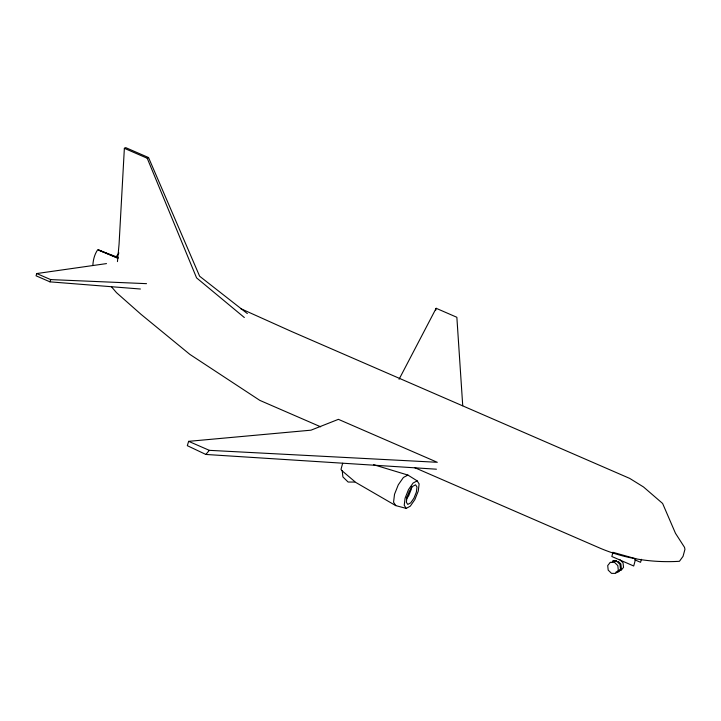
<?xml version="1.0" encoding="UTF-8"?>
<svg xmlns="http://www.w3.org/2000/svg" width="721" height="721" viewBox="0 0 721 721"><rect width="100%" height="100%" fill="white"/><g stroke="black" fill="none" stroke-linecap="round" stroke-linejoin="round"><path stroke-width="1.08" d="M92.874 265.076C93.198 259.659 94.649 253.963 97.885 249.547L117.974 258.154M247.348 313.572L199.636 276.233L148.535 157.548L125.679 147.616L124.363 148.319L119.064 244.212L117.46 261.606M411.439 486.738L411.069 489.793L408.654 495.859L406.473 498.995M435.664 310.363L436.16 308.291L456.862 317.285L462.729 405.725M612.994 552.214L611.832 556.504L633.705 566.003L635.706 558.649L632.065 557.675M641.393 559.298L640.572 562.308L634.606 559.721M106.492 263.598L36.735 273.547L36.05 275.801L49.974 281.848L140.397 289.013M49.974 281.848L50.659 279.595L146.516 283.659M188.641 441.342L209.333 450.337L437.296 462.296L338.401 419.343L310.985 430.176L188.641 441.342L187.316 445.677L205.855 454.455L436.439 469.2M342.664 463.243L341.006 469.353L341.781 470.543L355.777 482.439L395.748 505.61L406.202 508.377L410.267 506.187L414.872 499.581L418.261 491.082L419.126 483.926L417.153 480.853L407.906 475.067L373.631 464.712M399.064 379.291L436.16 308.291M116.342 256.586L118.92 252.963M612.066 562.308L613.364 560.704L616.509 560.713M618.753 571.744L621.358 568.527L620.862 563.957L618.212 561.371M620.925 570.572L623.539 567.355L623.043 562.795L619.727 559.55M205.855 454.455L209.333 450.337M124.363 148.319L147.228 158.25L148.535 157.548M407.906 475.067L403.39 477.491L398.28 484.827L394.522 494.264L393.558 502.204L395.748 505.61M417.153 480.853L413.079 483.043L408.474 489.649L405.094 498.157L404.22 505.304L406.202 508.377M354.732 482.061L348.126 482.034L342.899 476.923L342.232 470.741M612.49 561.172L616.68 561.19L619.988 564.426L620.484 568.995L617.879 572.213L615.779 572.204M631.154 557.432L613.859 552.565M118.01 257.406L98.516 250.124L117.847 258.208M36.735 273.547L50.659 279.595M320.665 426.805L259.839 400.389L189.857 354.39L140.91 314.239L116.496 292.654L111.485 286.805M414.476 467.559L597.979 547.275C623.557 558.586 651.595 562.984 679.434 561.298L683.039 556.36L684.95 549.33L684.526 547.356L675.478 533.288L662.617 503.465L643.502 486.963L629.703 478.402L291.563 331.507L240.526 308.552M244.338 317.519L196.572 277.873L147.228 158.25M406.986 497.139L406.365 502.24L407.771 504.421L410.673 502.861L413.953 498.157L416.368 492.092L416.99 486.999L415.575 484.809L412.682 486.369L409.393 491.073L406.986 497.139M610.317 562.344L607.704 565.561L608.2 570.131L611.516 573.366L615.698 573.384L618.312 570.167L617.816 565.597L614.508 562.362L610.317 562.344"/></g></svg>
